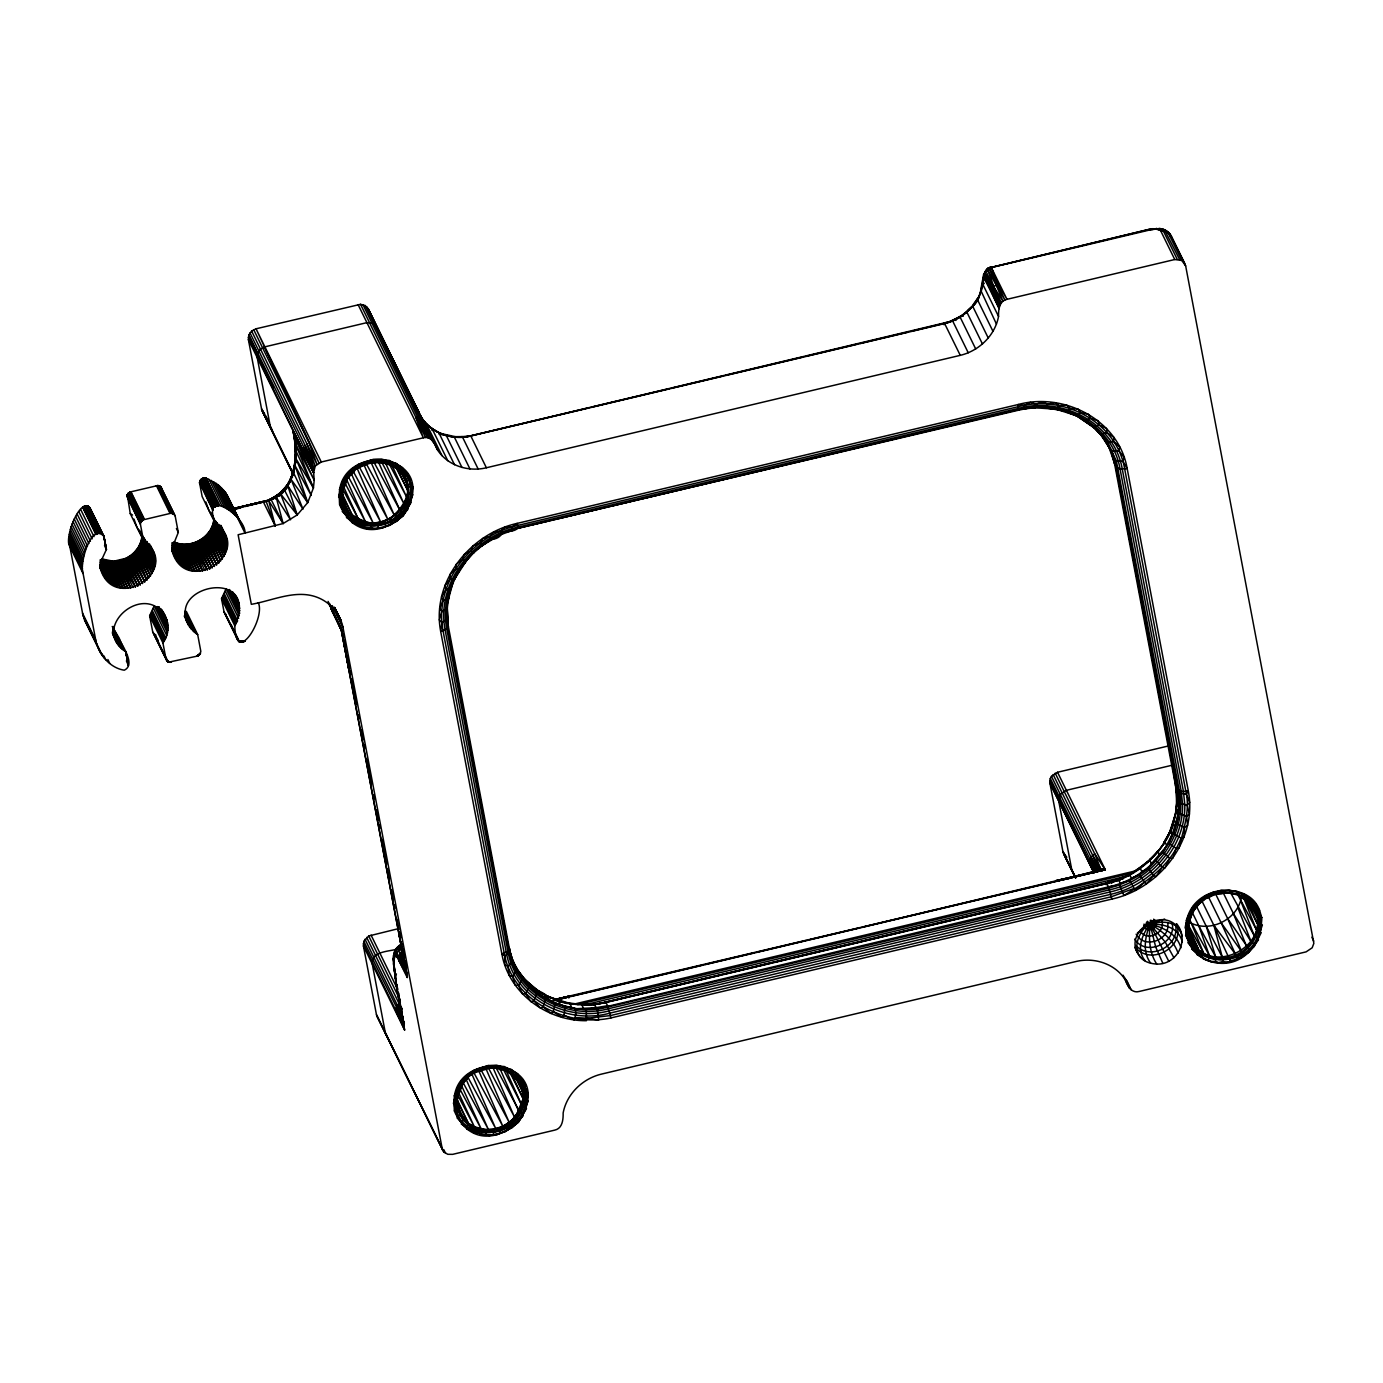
<?xml version="1.0" encoding="UTF-8"?>
<svg xmlns="http://www.w3.org/2000/svg" width="1383" height="1383" viewBox="0 0 1383 1383"><rect width="100%" height="100%" fill="white"/><g stroke="black" fill="none" stroke-linecap="round" stroke-linejoin="round"><path stroke-width="1.5" d="M1055.851 408.763C1085.586 414.001 1111.413 437.996 1116.894 467.99L1178.074 790.506C1181.739 808.606 1175.049 826.498 1168.981 843.302L1176.086 848.419L1179.111 847.969C1183.26 829.454 1190.435 810.801 1185.888 791.508L1124.69 468.993C1116.651 421.608 1062.991 394.345 1018.441 406.637L517.501 525.488C471.292 535.567 433.795 582.744 443.027 630.717L504.207 953.233C512.384 1000.704 566.65 1027.725 610.958 1017.923L1111.897 899.071C1159.317 888.733 1197.799 840.328 1188.343 791.059L1127.162 468.543C1118.882 419.896 1063.821 391.942 1018.078 404.545L517.138 523.396C469.701 533.752 431.219 582.139 440.676 631.409L501.873 953.924C508.737 993.288 547.322 1021.155 586.392 1020.689L586.323 1009.452C550.953 1008.777 515.807 985.975 509.514 949.136L448.196 625.6L447.158 608.814L449.631 591.647L447.435 602.988L453.503 580.601L450.288 589.815M294.735 438.134L296.152 460.902L294.735 438.134L296.705 448.732M295.495 463.391L295.513 442.595L295.201 465.933L291.104 479.434L284.466 490.049L276.168 497.275L268.717 500.732L233.053 508.806L266.936 500.56L277.43 496.151M442.474 1150.103L343.019 627.623C340.564 614.968 331.782 604.112 320.199 598.597C297.846 587.948 273.609 600.533 251.326 604.319L238.118 534.754L283.152 523.535L297.224 514.943L287.75 485.64C297.259 469.338 297.985 448.939 293.127 430.908L248.387 339.596L248.819 334.997L251.62 331.038L256.045 328.791L360.531 304.312L365.112 305.539L368.258 308.824L437.287 449.596C447.47 465.639 468.336 472.208 486.384 467.765L960.269 355.345C978.974 350.884 994.982 335.585 998.543 316.43C998.37 309.982 999.183 300.906 1006.997 299.316L1174.755 259.52L1181.791 260.471L1185.663 265.916L1313.85 943.362L1312.173 947.787L1306.105 951.867L1139.125 991.49C1131.519 993.616 1127.249 985.56 1125.174 979.683C1114.992 963.623 1094.126 957.071 1076.078 961.496L601.415 1074.124C582.71 1078.567 566.702 1093.884 563.14 1113.021C563.296 1119.487 562.483 1128.545 554.687 1130.136L452.639 1154.356L447.781 1154.304L443.787 1151.953L376.47 1014.742L363.418 945.937L363.85 941.339L368.725 935.997L398.148 928.719M341.947 494.941L353.201 516.948L370.955 523.414L384.059 521.564L395.745 515.046L406.567 498.952C418.842 447.556 332.006 452.915 343.33 501.804C358.474 549.051 430.839 509.48 401.139 470.618M998.543 316.43L982.967 284.656L983.641 274.439L987.842 268.216L1149.515 229.301L1159.87 228.541L1164.365 229.751L1159.87 228.541L1149.913 229.941L991.438 267.541L987.306 269.374L983.641 274.439C984.903 297.587 966.821 318.539 944.71 323.57L470.825 436.008C450.218 441.384 425.912 431.15 417.96 410.958L368.258 308.824M295.513 442.595L295.858 456.995L294.372 469.027L295.997 450.426L293.127 430.908L296.602 449.89L293.127 430.908M295.011 464.584L289.773 482.339L278.726 494.405L266.763 501.113L280.611 493.973L297.224 514.943L307.718 502.599L313.422 487.922L314.218 480.264L313.63 472.675L294.009 434.089L296.1 449.613L294.164 468.578M89.204 628.677L82.98 615.4L69.841 546.475C62.996 538.022 83.879 487.888 91.364 513.024M113.475 626.499C112.403 633.829 139.562 662.889 124.28 670.202C109.879 668.024 98.418 654.176 95.755 640.208L83.101 573.547C79.09 564.938 90.638 522.117 103.915 536.345L89.238 506.921M495.961 536.397L512.263 530.484L511.745 527.044L517.138 523.396C521.512 534.599 502.427 528.946 497.794 535.394M248.283 337.296L313.63 472.675L293.334 431.513C298.901 451.342 296.584 473.263 284.466 490.049L268.717 500.732L232.707 509.03L263.202 501.58L275.286 526.059L268.717 500.732L283.152 523.535L276.168 497.275C295.634 482.183 299.541 454.972 293.576 432.36L313.63 472.675L315.255 466.019L321.288 462.008L423.336 437.789C430.943 435.662 435.213 443.701 437.287 449.596M992.994 331.367L977.435 299.61L981.1 291.052L996.452 324.089M504.052 1069.958C516.343 1074.021 523.673 1086.485 523.016 1099.087L528.15 1101.058L522.895 1113.834L523.189 1115.822L512.246 1127.698L497.361 1134.544C479.538 1136.619 461.109 1128.459 454.385 1110.929C448.974 1041.676 561.481 1058.565 518.348 1122.27C459.312 1172.888 420 1068.731 496.497 1065.152L511.52 1069.491L522.739 1079.553L522.117 1080.849C515.098 1083.459 511.001 1069.111 504.467 1069.975C526.906 1076.994 529.741 1109.08 511.433 1122.305C495.028 1137.362 463.426 1131.882 457.894 1108.768C455.733 1098.638 458.689 1087.764 465.449 1079.933C467.748 1078.723 466.797 1079.017 465.293 1077.962L460.798 1081.541L460.643 1083.632L456.701 1088.404L457.237 1089.96L454.194 1095.82L455.197 1096.736C461.939 1095.457 459.208 1083.459 465.449 1079.933M401.191 470.652L406.585 482.892L407.743 492.746L412.877 494.716L407.657 507.405L407.95 509.376L397.077 521.184L382.278 527.978C364.576 530.035 346.286 521.944 339.596 504.518C334.219 435.714 446 452.483 403.144 515.79C344.488 566.096 305.418 462.596 381.431 459.018L396.368 463.357L407.501 473.349L406.896 474.628L403.387 475.147L394.604 466.572L387.845 463.219L373.082 461.836L365.648 463.599M457.842 1095.785C454.938 1108.319 462.527 1120.818 473.435 1126.817L472.364 1130.896L473.712 1132.867L479.002 1133.317L481.267 1135.063L486.142 1134.388L489.271 1135.616L505.141 1131.864L518.348 1122.27L526.491 1108.63L521.823 1105.328L505.884 1069.923M175.866 558.663L172.114 550.918C185.028 598.165 255.872 552.197 215.402 523.604L202.143 496.532L199.601 482.909L200.656 479.763L206.032 478.069L218.186 484.811L225.464 492.417L231.047 503.447M215.402 523.604C200.742 486.28 245.69 515.427 245.033 533.129L236.977 516.689M465.293 1077.962L466.296 1075.559L470.998 1073.225L472.951 1070.736L488.406 1065.394L504.328 1066.535L517.761 1073.917L517.795 1075.594L526.214 1086.174L521.374 1086.865C530.623 1113.73 498.122 1139.627 473.435 1126.817C464.031 1122.253 457.6 1112.52 457.324 1102.061C456.632 1103.375 454.782 1103.841 453.417 1103.444L455.197 1096.736M518.297 971.022C536.898 998.958 573.997 1010.472 605.961 1002.468L1106.901 883.616C1150.016 874.333 1184.54 829.852 1175.567 785.388L1172.853 767.323M447.279 606.791L448.334 626.603L445.084 629.818L440.676 631.409L441.92 622.575L439.345 619.999L441.747 611.528L439.621 608.399L443.096 600.464L441.505 596.816L445.914 589.538L444.946 585.458L450.184 578.924L449.924 574.498L455.802 568.828L456.321 564.143L462.717 559.372L464.031 554.566L470.773 550.762L472.934 545.922L479.866 543.087L482.874 538.367L489.824 536.518L493.679 532.023L500.508 531.141L505.158 526.992L511.745 527.044M512.937 961.271L507.907 966.337L504.795 964.971L504.76 955.912L501.873 953.924L507.907 951.314L509.376 948.116C517.156 991.784 566.477 1018.355 608.071 1006.945L1109.01 888.093C1128.459 882.734 1148.824 872.708 1159.576 854.988L1157.986 851.738L1164.935 841.936C1174.115 825.029 1179.63 805.667 1175.706 786.408L1114.387 462.873L1107.576 443.407M1175.706 786.408C1190.486 831.615 1152.264 877.704 1108.492 886.866L597.231 1008.847L593.929 1004.507L571.767 1004.093M406.567 498.952L411.235 502.236L403.144 515.79L390.006 525.315L374.257 529.049L371.145 527.822L370.955 523.414M486.142 1134.388L485.952 1129.98L474.317 1126.678L468.301 1123.169L456.701 1100.522M862.681 927.077L1094.281 871.636L1089.856 859.154L1050.319 778.473L1051.46 776.347L1057.546 772.267L1170.26 745.523M610.958 1017.923L607.552 1005.718L595.52 1007.74L575.535 1008.726L555.015 1003.401L549.293 999.788C546.285 991.11 533.665 991.542 528.98 983.572C520.561 974.946 513.283 964.815 509.532 953.267M525.384 526.387L517 528.375L1018.597 410.181L1018.078 404.545L1024.267 405.444L1030.318 402.401L1036.005 404.095L1042.644 401.779L1047.726 404.164L1054.814 402.66L1059.222 405.634L1066.639 405.063L1070.304 408.521L1077.927 408.919L1080.797 412.739L1088.456 414.174L1090.547 418.219L1098.05 420.726L1099.347 424.909L1106.573 428.488L1107.091 432.672L1113.851 437.305L1113.643 441.367L1119.781 447.02L1118.899 450.875L1124.241 457.496L1122.754 461.04L1127.162 468.543L1120.074 469.044L1116.116 467.126C1114.387 455.491 1108.475 444.686 1102.337 434.815L1108.596 446.121L1102.476 436.769L1094.921 428.419L1076.199 415.47L1093.383 427.105L1100.557 434.297L1111.5 451.204L1116.116 467.126L1177.296 789.658L1179.353 803.16L1176.864 823.663L1184.574 827.259L1187.53 825.651L1186.666 816.229L1189.415 814.068L1187.254 805.148L1189.674 802.468L1186.337 794.205L1188.343 791.059L1181.272 791.56L1177.296 789.658M1184.574 827.259L1184.073 837.009L1181.03 838.046L1174.876 834.796L1173.579 833.672L1175.861 823.594L1174.271 820.344M418.271 411.287L368.984 310.985L418.288 411.028C423.82 426.154 439.016 435.04 454.385 437.166L462.596 437.27L478.155 469.027M162.71 493.022L161.292 487.421L157.558 485.589L130.555 491.899L127.357 494.872L130.244 513.577L143.521 540.667C183.974 569.277 113.147 615.21 100.198 567.981L103.984 575.708L101.27 570.142M143.521 540.667L140.34 523.863L141.827 520.164L172.408 512.903L175.105 515.617L178.303 532.403L173.307 544.902L174.846 556.485L172.235 550.572M294.977 464.29L295.997 450.426L294.026 434.452M545.611 998.889L543.121 1006.893L540.58 1008.293L533.838 1000.791L530.968 1001.741L525.54 993.564L522.463 993.979L518.383 985.318L515.168 985.163L512.471 976.191L509.255 975.447L507.907 966.337M186.325 611.372L197.683 634.59L200.829 651.376L199.826 654.332L196.939 656.182L168.761 662.129L166.064 659.414L162.9 642.836C169.573 634.227 169.487 621.849 163.505 612.876L165.32 616.593C144.575 580.653 89.169 628.141 125.784 651.652L128.325 664.998M258.241 602.66C265.899 617.561 235.732 667.436 234.799 625.79C262.891 561.429 148.5 588.501 197.683 634.59M369.572 461.075C368.241 466.59 356.123 465.794 352.665 471.568C345.024 474.991 347.582 488.476 340.391 490.412L339.405 489.496L342.431 483.687L341.878 482.131L351.42 469.373L356.105 467.056L358.024 464.567L373.393 459.277L389.211 460.401L402.557 467.731L402.591 469.407L410.958 479.918L406.135 480.593M1189.864 919.712L1203.487 952.801L1202.207 956.777L1203.227 958.765C1260.553 985.578 1290.944 886.399 1221.051 890.41C1166.56 898.898 1178.714 975.672 1234.362 960.649L1248.572 952.524L1258.478 939.921L1257.977 938.123L1262.368 924.968L1257.182 923.395L1244.769 899.106M394.069 969.829L394.276 971.073L393.861 961.531L395.158 978.144C394.708 967.374 388.416 949.551 402.004 944.312L399.238 945.54L394.968 950.864L393.36 958.851L396.42 986.235L404.631 1030.041L363.418 945.937M402.004 944.312L394.674 951.193L393.775 965.196L393.515 963.657M1237.871 894.922L1256.386 929.687L1261.244 932.574L1254.191 946.663L1241.865 957.261L1226.41 962.533L1222.866 961.652L1218.337 962.845L1215.571 961.358L1210.488 961.565L1196.848 954.529L1196.623 952.68L1187.859 942.653C1193.788 941.374 1190.123 923.135 1186.251 928.321L1185.075 927.976C1187.79 911.898 1198.802 899.348 1213.081 892.294L1229.124 890.099L1244.233 894.179L1255.799 903.86L1255.297 905.243C1252.116 908.406 1238.978 896.461 1245.184 896.046L1250.595 898.397L1250.768 900.126L1259.585 910.291L1254.882 911.241L1248.987 900.177M199.653 483.41L199.826 481.215L212.999 508.581M342.794 489.841L344.419 483.929C329.967 518.124 381.846 539.266 401.018 511.019C410.768 499.661 411.183 481.111 400.05 470.514C398.477 463.443 380.584 466.054 384.059 460.418M1202.207 956.777L1191.662 949.084L1192.094 947.58L1185.646 935.513L1187.133 921.406L1186.216 920.369L1193.27 906.28L1205.596 895.683L1221.051 890.41L1236.972 891.378L1245.184 896.046M986.044 269.858L984.627 272.814L1000.186 304.588L987.376 268.527L989.779 269.166L985.733 270.809L1001.396 302.773M285.901 489.461L278.726 495.512L285.313 488.285M1260.259 931.416L1261.815 917.43L1255.297 905.243M295.858 456.995C295.426 470.687 289.583 483.687 280.611 493.973L290.534 519.783L276.168 497.275L270.895 499.609L277.499 496.376M199.619 483.168L199.826 481.215L212.844 509.722M295.91 456.839L292.401 475.112L287.75 485.64L302.998 509.169L291.104 479.434L307.718 502.599L295.201 465.933L311.227 495.442L296.083 458.897L313.422 487.922L295.824 444.669L314.218 480.264L294.752 437.581L313.63 472.675L293.161 430.926M290.084 480.558C296.826 465.483 297.397 448.265 293.576 432.36M985.145 274.111L983.641 274.439L999.2 308.651L983.641 276.894L983.97 274.318L990.003 267.092L991.023 266.902L989.329 268.302L1006.997 299.316L991.023 266.902C977.297 274.595 985.612 295.806 972.716 306.317L966.907 312.23L952.68 320.994L944.036 322.913L943.984 324.746M1149.826 859.552L1158.401 851.254L1149.826 859.552L1151.296 863.874L1148.236 868.334L1141.857 871.636L1139.385 874.955L1131.415 878.153L1129.79 880.504L1120.23 883.253L1119.608 884.913L1123.86 895.475C1147.268 881.49 1171.176 864.807 1181.03 838.046M366.651 937.397L399.065 1003.557L397.405 1005.389L404.303 1022.884L404.147 1027.621L363.314 943.638M470.773 550.762L473.85 552.716L474.196 551.385M543.121 1006.893L551.108 1013.549L553.269 1011.768L562.38 1017.404L564.074 1015.312L574.204 1019.807L575.691 1015.018L575.535 1008.726M1176.587 792.943L1177.106 791.94L1175.999 812.668L1169.361 832.86L1163.708 842.8L1170.398 831.39L1175.498 813.446L1176.743 803.177L1175.567 785.388M1036.005 404.095L1035.072 407.795L1017.94 409.524L1036.005 407.293M328.082 601.38L341.774 630.734L347.634 660.002M528.98 983.572L537.002 993.236L533.838 1000.791M1150.397 920.196C1148.841 934.96 1148.236 951.106 1156.724 964.072C1177.192 965.023 1190.037 939.576 1176.605 923.775M1187.133 921.406C1191.126 922.202 1190.089 916.48 1191.852 914.457C1188.429 922.409 1187.599 931.554 1191.04 939.662C1198.127 956.5 1219.892 962.361 1235.814 954.979C1252.099 948.219 1262.731 928.339 1255.522 911.483C1257.078 902.408 1232.945 896.426 1238.788 893.107M1215.571 961.358L1215.674 956.967L1206.287 926.333L1196.935 907.248M1224.525 891.171C1223.678 896.443 1213.911 892.294 1210.713 896.132C1200.185 900.782 1191.662 909.876 1188.965 921.216C1182.621 944.347 1207.653 964.936 1229.591 958.212C1251.961 953.924 1267.468 925.59 1253.275 905.969C1246.671 896.875 1235.347 892.173 1224.249 892.675C1217.04 891.24 1208.949 899.313 1203.59 898.172M1188.533 933.404C1204.109 983.624 1281.574 944.399 1250.284 901.958M353.201 516.948L352.077 522.636L366.305 528.496L371.145 527.822M457.462 1100.177L468.301 1123.169L466.469 1127.231L466.953 1129.15L472.364 1130.896M376.833 460.055L376.349 461.905L369.659 462.838M491.881 1066.172C486.384 1071.514 472.26 1070.044 466.901 1078.878M295.979 449.907L296.014 457.946M456.96 1105.052L463.633 1119.141L461.317 1124.085L466.469 1127.231M343.053 489.461L342.673 498.053L344.402 504.83L342.535 500.957L348.793 512.644L346.476 517.605L351.593 520.717M1106.193 884.792L1106.227 882.959L1129.825 874.903L1149.256 860.71M410.388 500.853L412.791 487.162L406.896 474.628M525.644 1107.247L528.047 1093.452L522.117 1080.849M482.373 545.542L494.077 537.105L482.373 545.542L479.866 543.087M395.348 953.406L407.224 977.504L406.637 972.664L395.348 953.406L393.619 955.48L393.982 957.572L395.745 950.934L405.962 968.567M1188.948 927.665L1198.421 949.066L1196.623 952.68M440.676 434.418L447.781 435.559L446.415 435.714C435.265 432.101 425.428 425.1 419.637 414.762L422.334 420.328L427.33 425.584L439.863 433.294L455.197 436.648L454.056 437.322L470.047 435.973L944.312 322.93L960.269 355.345M568.845 998.025L568.897 996.192L1105.294 869.734L1057.546 772.267M990.66 267.524L1149.238 229.301L1157.467 228.869M1070.39 878.188L1055.817 881.265L1105.294 869.734L1094.731 853.812L1055.194 773.132M1217.299 893.988L1217.213 892.208M1188.619 921.7C1209.001 934.407 1239.41 919.211 1241.606 895.285M199.584 482.65L199.826 481.215L199.601 482.909L212.913 510.483M294.562 469.286L295.322 465.207M521.426 975.24L529.309 986.528L525.54 993.564M396.506 948.98L398.373 946.715L402.159 952.023L399.359 955.981L406.637 972.664L398.823 932.937L406.74 975.084L398.944 960.597L398.494 957.624L397.198 957.537L397.215 952.317L401.952 946.733L399.238 945.54M514.614 1074.85L520.164 1084.428L517.294 1078.654C523.362 1088.421 525.263 1101.006 519.334 1111.31L522.895 1113.834M1156.724 964.072C1126.782 962.291 1134.458 929.912 1154.77 920.127C1161.564 928.166 1143.758 934.752 1144.035 924.069M554.497 1000.41L1105.294 869.734L1096.719 868.714L1094.039 871.739L1049.801 780.773L1050.319 778.473M398.494 957.624L401.796 951.297M398.944 960.597L399.359 955.981M364.057 526.767L364.524 522.446L348.793 512.644M396.437 973.926L395.019 977.193L404.631 1030.041L395.728 1009.815L397.405 1005.389L401.658 1012.149M479.002 1133.317L479.469 1129.012L473.435 1126.817M1055.817 881.265L1102.026 869.371L1098.448 868.403L1090.98 857.028L1095.371 869.388L1094.42 872.103L1099.364 869.319L1105.294 869.734L1055.92 880.643L1105.294 869.734L1100.522 868.472L1094.731 853.812L1090.98 857.028L1089.32 861.453L1094.022 872.5L1049.904 783.072L1049.801 780.773L1094.022 872.5M564.074 1015.312L565.042 1006.703M141.291 540.234L142 536.466L155.259 563.538L141.827 537.71L154.861 566.045L141.585 538.972L154.17 568.569L140.461 542.741L141.291 540.234L154.17 568.569L140.91 541.479M189.229 543.882L202.506 570.954L190.456 543.675L207.294 569.831L192.842 543.121L202.506 570.954L187.984 544.055L199.982 571.231L186.722 544.159L197.389 571.283L184.129 544.211L194.761 571.093L181.501 544.02L192.151 570.643L178.874 543.571L189.557 569.934L175.036 542.395L187.051 568.949L173.791 541.877C190.232 549.604 212.083 537.607 213.898 519.42L227.158 546.492L216.664 522.878M291.934 475.579L289.531 480.973M294.199 468.664L295.893 457.704L295.461 442.888M523.016 978.49L518.383 985.318M1189.086 933.369L1194.29 944.416L1192.094 947.58M340.391 490.412L338.628 497.085C347.617 492.901 342.016 513.456 352.63 516.015L342.656 494.595M479.469 1129.012L492.607 1129.669L505.348 1125.364L515.652 1116.79L523.016 1099.087M407.743 492.746L403.992 503.827L407.657 507.405M171.423 662.232L167.17 661.195L168.761 662.129L167.343 661.351L153.911 634.123L155.484 635.056L152.804 632.342L149.641 615.763L154.187 605.823L167.464 632.895M226.259 614.709L224.132 612.306L221.522 598.701L226.086 588.76L239.345 615.833M980.633 291.692L984.005 276.531L983.486 277.447M1047.726 404.164L1045.496 407.864L1065.411 411.114L1077.08 415.885L1094.472 427.312L1107.887 442.75L1116.409 461.196L1179.422 791.162C1188.083 836.145 1152.921 880.383 1109.598 889.822L608.658 1008.674C566.874 1020.205 516.568 994.654 509.013 950.225L447.401 626.585M457.6 1096.166L462.804 1083.874L460.643 1083.632M293.905 470.946L290.568 480.489M293.766 469.892C291.554 482.753 280.905 493.973 271.224 499.799L283.152 523.535M1152.367 229.509L1152.938 228.627M1208.604 959.698L1209.312 955.463L1198.767 925.728L1192.232 912.365M1106.728 441.592L1107.143 440.261M599.634 1003.574L1118.64 880.003L1140.266 868.386L1141.528 866.467L1132.158 872.759M1018.597 410.181L1024.06 409.057L1024.267 405.444M396.42 986.235L396.783 984.195L397.734 989.519M462.596 437.27L470.825 436.008L486.384 467.765M984.627 272.814L1002.986 301.235L989.329 268.302L985.82 270.999L983.883 274.819L992.303 288.926L999.442 306.577L991.559 291.191L993.616 286.886L997.592 283.964L991.438 267.541L987.376 268.527M460.28 1113.972L457.064 1117.931L461.559 1122.46M345.456 507.526L342.241 511.468L346.718 515.963M1176.086 848.419L1172.715 858.324L1169.793 858.221L1163.155 852.377L1171.989 834.64L1173.579 833.672M1094.143 872.794L1096.719 868.714L1051.46 776.347M553.269 1011.768L555.015 1003.401M394.968 950.864L395.676 948.928L398.287 950.069L405.789 964.643M343.468 486.401L358.681 519.818L357.454 524.364M294.164 471.326L290.378 480.126M1116.116 467.126L1111.413 449.492M1231.821 891.465L1230.472 893.297L1237.232 894.818M499.142 1066.535C495.235 1069.872 504.83 1071.721 506.074 1068.298M1173.735 824.182L1170.346 832.618L1168.929 833.43M139.96 543.986L140.461 542.741L153.219 571.058L139.372 545.213L139.96 543.986L153.219 571.058M1151.434 920.352C1145.988 933.732 1141.165 950.415 1150.725 963.242M343.33 501.804L339.596 504.518M458.136 1108.198L454.385 1110.929M290.309 479.97L293.732 470.566L291.848 475.925L292.487 477.273M1092.656 855.213L1098.448 868.403L1094.454 872.12L1095.82 869.976L1100.522 868.472L1092.656 855.213L1053.12 774.515M509.376 948.116L509.549 952.731L504.76 955.912M1059.222 405.634L1056.163 409.247L1077.08 415.885L1080.797 412.739M1189.466 933.11L1185.646 935.513M393.706 956.552L394.691 954.426L394.795 957.849M1114.871 461.784L1114.525 463.875L1111.586 453.071L1113.177 456.321M398.01 995.172L398.563 992.804M1091.394 872.811L1094.731 871.065L1089.32 861.453L1094.402 871.739M295.046 464.014L296.014 449.786M1169.793 858.221L1164.987 867.902L1162.308 867.262L1156.205 860.779M441.747 611.528L447.158 608.814L447.297 619.048L441.92 622.575M454.419 578.855L458.966 570.073L471.655 554.41M912.486 331.004L947.856 322.464L960.148 317.174L974.324 304.364L978.801 297.777L977.453 298.434M462.06 437.253L470.825 436.008M472.156 1074.522L470.998 1073.225M138.732 546.423L139.372 545.213L151.992 573.496L138.023 547.599L138.732 546.423L151.992 573.496M347.807 477.342L344.661 483.67L342.431 483.687M983.503 275.926L985.647 272.036M465.915 560.253C451.93 579.546 443.009 603.731 447.833 627.692M450.184 578.924L454.54 579.131L466.59 560.443L459.813 569.658L455.802 568.828M1165.869 840.639L1169.448 834.226M1176.743 803.177L1177.261 802.296M588.432 1004.871L605.961 1002.468L607.552 1005.718M448.403 598.545L443.096 600.464M1070.304 408.521L1067.244 411.944L1065.411 411.114M137.245 548.757L138.023 547.599L150.505 575.829L136.416 549.881L137.245 548.757L150.505 575.829M1162.308 867.262L1156.084 876.545L1153.716 875.422L1148.236 868.334M977.85 297.933L973.2 304.692L977.435 299.61M390.94 462.164C384.993 465.967 404.666 469.114 404.009 476.409L403.387 475.147M287.647 485.416L289.773 482.339M289.514 481.803L286.454 486.159L287.215 488.026M451.014 588.415L445.914 589.538M127.547 494.44L128.55 493.091L141.827 520.164L140.807 521.512L127.547 494.44L128.377 493.264L141.654 520.336L128.221 493.437M128.55 493.091L127.443 494.647L140.617 521.944L144.23 518.85L130.953 491.778L127.443 494.647L128.93 492.763L142.19 519.835L140.703 521.719L144.23 518.85L140.547 522.152L127.288 495.079L130.953 491.778L127.357 494.872M140.703 521.719L142.985 519.317L129.708 492.244L127.443 494.647L130.123 492.054L143.4 519.126L140.703 521.719L142.57 519.559L129.31 492.486L127.443 494.647L130.555 491.899L143.815 518.971L140.703 521.719L141.827 520.164M1151.296 863.874L1168.981 843.302M1161.685 846.759L1163.881 843.751M454.54 579.131L460.193 569.208M128.377 493.264L140.928 521.305M968.204 310.051L974.324 304.364M1152.385 920.732C1143.81 931.727 1134.579 948.133 1145.28 960.978M396.748 954.737L394.691 955.999L394.293 953.648M278.726 495.512L285.347 488.476M1199.493 903.652L1194.964 908.942L1193.028 908.424M345.819 477.394L347.963 477.636M350.435 471.759L352.164 472.537L347.79 477.861M485.952 1129.98L499.159 1128.113L510.915 1121.544L518.729 1111.206L499.712 1068.074M364.524 522.446L377.559 523.102L390.213 518.832L404.095 504.881M462.614 1084.099L467.022 1078.74M1194.964 908.942L1191.627 914.733L1189.415 914.682M1157.606 851.185L1149.705 860.624L1141.407 866.657L1150.051 859.275M1153.716 875.422L1146.144 884.1L1139.385 874.955M134.583 551.99L136.416 549.881L148.776 578.025L135.517 550.953L146.857 580.065L132.561 553.926L134.583 551.99L146.857 580.065L133.581 552.993M474.058 552.457L466.296 560.806L462.717 559.372M283.014 490.429L274.906 496.998L275.407 499.038M1137.396 932.937L1149.947 923.827L1164.624 919.055M279.107 496.359L283.273 492.296M285.33 488.164L278.553 494.889M512.384 1071.358L509.774 1072.741M397.215 465.189L394.38 466.296M1154.788 229.336L1156.551 228.368M1090.547 418.219L1085.206 420.916M1144.156 882.561L1135.339 890.445L1129.79 880.504M198.184 655.715L199.152 655.041L196.939 656.182L200.535 653.087M473.85 552.716L482.494 545.351L505.262 531.988M352.043 472.692C352.509 467.644 364.559 467.921 362.571 463.443M131.489 554.808L132.561 553.926L144.748 581.88L130.382 555.638L131.489 554.808L144.748 581.88M478.916 547.495L475.769 550.088L482.494 545.351M577.835 1004.144C613.568 1005.458 567.479 1003.678 566.287 1003.401L557.47 1001.102M282.91 491.535L285.78 489.202M197.769 655.905L199.152 655.041L196.939 656.182L200.449 653.312M965.662 312.8L968.843 310.259M200.656 479.763L213.916 506.835L215.592 505.504L202.333 478.432M202.661 478.276L215.921 505.348L213.708 507.112L200.449 480.039M202.022 478.604L215.281 505.677L214.158 506.576L200.898 479.486M1095.422 870.892L1097.549 869.216L1096.719 868.714M512.471 976.191L517.173 970.417L510.725 955.688L508.27 946.681M199.515 654.695L196.939 656.182L200.345 653.519M1095.734 871.238L1102.026 869.371L1093.884 871.912L1099.692 868.887L1095.077 871.428L1105.294 869.734L1093.884 871.912M213.916 506.835L215.921 505.348M199.671 654.522L196.939 656.182L200.241 653.727M1159.576 854.988L1163.155 852.377M1099.347 424.909L1093.383 427.105M199.826 654.332L196.939 656.182L200.103 653.934M215.281 505.677L201.417 479.002M129.241 556.415L130.382 555.638L142.501 583.488L128.083 557.124L129.241 556.415L142.501 583.488M1250.768 900.126L1247.725 901.197L1245.703 897.377M196.939 656.182L199.982 654.142M271.224 499.799L275.182 497.137M517.795 1075.594L514.701 1076.596M402.591 469.407L399.497 470.41M555.707 1000.652L567.739 1002.761L548.774 996.901M963.277 316.223L962.482 315.324L947.856 322.464M197.354 656.061L199.152 655.041M357.021 468.163C405.755 437.408 433.709 515.513 378.043 525.056C358.214 528.928 337.573 510.569 342.241 490.152C340.564 480.143 356.555 472.986 356.105 467.056M478.051 1070.909C430.096 1093.383 472.122 1155.929 512.09 1123.186C528.323 1111.033 529.205 1083.235 510.897 1072.568C503.066 1067.883 493.558 1066.691 484.707 1068.661C482.684 1068.039 477.982 1073.675 477.515 1069.578M122.136 559.804L135.396 586.876L123.329 559.389L137.799 585.994L125.732 558.369L128.083 557.124L140.184 584.853L125.732 558.369L113.544 561.273L101.893 558.939L115.169 586.012L103.137 559.458L117.659 586.98L105.678 560.305L120.252 587.689L108.289 560.876L122.88 588.138L110.934 561.204L125.507 588.345L114.824 561.221L128.083 588.294L116.103 561.1L130.607 588.017L120.943 560.167L135.396 586.876L118.558 560.737L130.607 588.017L117.348 560.945M334.807 615.21L342.604 631.391L341.117 628.988L349.242 671.55L341.774 630.734L332.542 612.15L333.943 613.412M1107.091 432.672L1100.557 434.297M483.635 543.605L491.743 539.249M984.264 283.273L982.967 284.656M438.809 433.847L440.71 433.346M217.874 504.951L213.708 507.112L219.534 505.227L206.032 478.069M500.508 531.141C505.296 535.653 490.706 543 489.824 536.518M1132.521 873.071L1122.322 878.205L1106.123 883.581L911.207 929.825M944.71 323.57L947.839 321.876M545.697 996.624L547.72 996.175L557.453 1000.099M1133.818 888.543L1111.413 896.72L610.473 1015.571L587.032 1018.268L575.397 1017.508M515.358 529.067L512.263 530.484M1106.227 882.959L1111.638 881.524L1111.794 883.288M1113.643 441.367L1106.642 442.37M478.155 1071.168L484.309 1068.644L491.38 1068.022M377.836 329.033L373.963 323.605L366.927 322.637L264.879 346.839L260.453 349.104L257.67 353.045L257.238 357.644L270.428 427.191L272.434 431.064L265.605 416.006M1096.304 870.806L1101.836 869.527M431.98 430.39L434.21 430.044M219.292 505.141L213.708 507.112L216.249 505.227L202.99 478.155M1156.983 229.457L1158.833 229.855C1163.587 227.59 1168.739 231.618 1171.124 235.611L1184.92 263.773M509.169 530.778L515.046 528.98M1144.104 925.555C1156.966 921.164 1178.696 918.105 1181.981 936.377M1118.899 450.875L1111.5 451.204M1091.879 873.33L1092.847 873.071M560.478 998.993L568.793 996.815L554.669 999.978M553.062 1000.272L569.156 996.192L554.376 999.615M593.929 1004.507L605.961 1002.468M240.728 507.613L232.69 509.601L240.746 507.941M244.739 506.627L262.839 502.185M554.739 999.581L568.897 996.192M470.047 435.973L587.464 408.106M591.665 407.121L669.251 388.709M673.435 387.724L721.667 376.28M725.868 375.277L803.437 356.866M807.637 355.88L855.87 344.436M860.053 343.433L908.285 331.989M529.568 525.402L548.429 520.924M558.922 518.435L577.783 513.957M581.966 512.972L600.827 508.495M611.321 506.005L630.181 501.528M640.657 499.038L659.518 494.561M663.719 493.575L682.58 489.098M693.056 486.609L711.917 482.131M716.117 481.146L734.978 476.668M745.454 474.179L764.315 469.701M774.808 467.212L787.376 464.239M797.853 461.749L816.731 457.272M827.207 454.782L846.068 450.305M850.251 449.319L869.129 444.842M879.605 442.353L898.466 437.875M908.942 435.386L927.803 430.908M932.004 429.923L950.864 425.445M961.341 422.956L973.926 419.983M984.402 417.493L1009.555 411.529M396.575 949.239C388.554 951.608 371.076 951.279 372.269 963.986L385.321 1032.79L387.378 1036.801M1172.836 765.058L1066.379 790.315L1060.312 794.395L1058.738 801.12L1071.79 869.924L1073.848 873.935M554.134 1000.289L568.793 996.815M570.885 996.313L701.043 965.438M705.244 964.435L753.528 952.973M757.728 951.988L806.012 940.526M810.213 939.524L858.48 928.079M572.908 1004.386L1135.322 870.944M577.61 1004.611L1133.749 872.673M584.508 1004.853L1130.136 875.404M593.514 1004.974L1120.265 880.003M607.275 1001.932L720.474 975.084M724.657 974.081L772.872 962.654M777.056 961.652L907.006 930.828M262.943 501.58L232.811 508.685L263.202 501.58M554.548 999.632L569.156 996.192M1158.833 229.855L1164.659 230.114L1169.811 233.744L1185.663 265.916M233.053 508.806L266.936 500.56L266.193 501.545L275.286 526.059M1105.294 869.734L1094.42 871.809L1101.231 869.942M601.484 1003.194L605.184 1002.433M84.622 506.939L88.097 506.247L101.357 533.337M1101.438 869.821L1095.094 871.584L1101.646 869.682M586.323 1009.452L595.52 1007.74M1149.135 229.924L1153.336 229.146M1261.815 917.43L1256.68 917.154L1249.056 901.785M1106.901 883.616L1108.492 886.866L1119.608 884.913M84.761 506.818L88.097 506.247L82.703 507.475L95.963 534.547M1122.754 461.04L1115.078 460.625M241.887 642.231L239.224 641.626L245.24 640.692M242.232 642.196L239.224 641.626L245.05 640.882M590.299 1004.663L595.9 1004.006M1160.181 230.494L1167.995 232.327L1181.791 260.471M242.578 642.144L239.224 641.626L244.843 641.072M1040.206 407.259L1029.972 407.501L1024.06 409.057M1164.97 842.247L1157.986 851.738M1102.355 869.06L1094.454 872.12L1095.82 869.976L1089.856 859.154M286.851 485.71L287.75 485.64M242.907 642.058L239.224 641.626L244.601 641.245M243.235 641.954L239.224 641.626L244.359 641.401M1186.337 794.205L1178.506 793.012M1146.006 923.982C1159.836 923.446 1178.731 925.676 1182.24 942.134M412.791 487.162L407.605 486.557M528.047 1093.452L522.86 1092.847M1224.059 893.02L1230.784 893.297M1035.072 407.795L1056.837 409.247M376.349 461.905L382.987 462.233M462.406 436.596L454.644 436.665M243.529 641.85L239.224 641.626L244.099 641.556M160.376 486.47L174.154 513.992L169.729 512.799L172.183 512.834L158.924 485.761L156.469 485.727L169.729 512.799L174.293 514.148M239.224 641.626L243.823 641.712M173.981 513.836L169.729 512.799L172.408 512.903M1045.496 407.864L1053.95 408.296L1044.044 407.293M491.155 1068.039L498.07 1068.368M159.356 485.9L156.469 485.727L161.033 487.075L175.192 515.997M173.809 513.681L169.729 512.799L172.633 512.989L159.149 485.831L156.469 485.727L160.877 486.92M1175.861 823.594L1176.864 823.663M1187.254 805.148L1179.353 803.16M158.924 485.761L157.109 485.623L170.368 512.695L172.183 512.834L158.008 485.606L158.924 485.761L157.558 485.589L170.818 512.661L172.183 512.834M173.636 513.542L169.729 512.799L172.84 513.076M159.788 486.09L156.469 485.727L160.722 486.747M169.729 512.799L173.048 513.179L159.581 486.003L156.469 485.727L159.996 486.211L173.445 513.404L169.729 512.799L173.255 513.283M567.047 1002.761L578.405 1004.127M538.696 991.092L522.169 977.418L537.693 990.954L547.703 996.538M360.531 304.312L415.713 416.94C427.952 418.046 427.295 435.438 433.847 442.785M100.008 533.025L86.749 505.953L100.7 533.129M240.504 642.127L241.541 642.231M457.237 1089.96L459.692 1089.631L457.289 1099.347L459.813 1112.658L468.076 1123.48M587.032 1018.268L598.701 1020.066L597.231 1008.847M1186.666 816.229L1178.8 813.446L1176.466 809.02M529.43 984.696L530.519 984.886M427.33 425.584L428.436 425.774M86.749 505.953L101.045 533.216M240.158 642.04L241.195 642.231M519.334 1111.31L495.978 1067.624M418.288 411.028L418.859 414.52L418.288 411.028L419.205 413.655L418.582 411.996M1158.418 228.679L1163.414 231.082L1177.21 259.243M1146.23 922.997C1160.233 926.368 1176.726 932.332 1180.909 947.856M529.309 986.528L530.571 986.822M422.334 420.328L423.526 420.639M169.21 662.25L167.17 661.195L171.008 662.301M516.015 969.258L517.259 969.621L515.306 965.87L522.653 978.87M537.002 993.236L549.293 999.788M169.66 662.336L167.17 661.195L170.558 662.353M167.17 661.195L170.109 662.371M1066.449 411.909L1076.181 415.816M155.052 634.883L154.256 634.417L168.311 661.956M547.72 996.175L558.49 1000.894L560.08 1004.144M373.358 461.092L399.843 510.05L403.629 513.404M1257.977 938.123L1254.295 935.807L1230.317 892.191M1165.834 230.926L1168.358 232.154L1171.868 237.755M1166.941 232.638L1169.603 233.917L1170.312 236.044M167.706 661.627L168.536 662.059L167.516 661.489M153.911 634.123L155.933 635.177M1146.714 922.081C1159.594 929.376 1173.13 938.452 1178.074 953.198M154.083 634.278L155.484 635.056M537.693 990.954L546.821 996.106M505.659 1070.39L516.585 1078.671M130.244 513.577L132.526 515.046M1254.364 944.399L1251.01 941.529L1233.446 913.644L1223.16 892.64M987.306 269.374L1004.888 300.059L997.592 283.964M1197.816 902.84L1199.372 903.79L1204.489 899.296M1122.166 877.669L1122.754 879.294M1153.595 919.194L1154.77 920.127M1066.829 857.304L1062.957 851.876L1049.904 783.072L1093.175 871.428M1135.789 945.505C1150.31 960.943 1179.682 946.058 1175.619 925.21M1136.325 948.375C1152.333 965.783 1185.594 946.041 1176.328 923.758M1210.713 896.132L1210.142 894.576M518.85 1119.867L515.652 1116.79M248.387 339.596L261.594 409.143L264.758 414.122M1161.219 229.059L1162.411 230.2M1147.441 921.285L1165.264 942.082L1173.925 957.745M1249.592 949.983L1227.793 918.831L1215.64 894.023M1164.659 230.114L1179.613 259.572M398.46 518.59L395.745 515.046M513.646 1125.105L510.915 1121.544M329.949 604.388L341.273 629.922L329.206 604.215M420.691 418.375L421.625 419.602L419.637 414.762M518.469 971.229L523.327 977.695M1237.249 958.246L1235.417 954.132L1213.876 925.348L1201.706 900.54M1208.068 896.08L1221.172 922.807L1243.801 954.65M1180.131 931.001C1165.489 902.857 1118.951 933.335 1140.75 957.399M1139.869 930.482C1146.351 943.016 1167.615 932.211 1161.219 919.591M1136.152 934.165C1144.346 949.965 1171.124 939.697 1167.65 922.582M1134.63 939.109C1145.573 956.811 1176.38 943.707 1172.248 923.567M377.213 1016.903L443.787 1151.953M405.081 961.012L400.5 953.838L406.187 968.515M428.453 431.496L430.217 434.297M484.309 1068.644L484.569 1067.192M420.034 415.056L421.711 417.822M185.115 611.061L196.524 633.898L185.028 611.632M112.23 626.447L119.163 638.099L124.626 650.944L113.129 628.677M341.273 629.922L331.211 608.762L342.604 631.391M402.125 1008.76L399.065 1003.557L401.64 1009.313M358.076 304.588L423.336 437.789L415.713 416.94L427.693 437.719L362.934 304.64M392.374 522.791L390.213 518.832M507.509 1129.323L505.348 1125.364M983.641 276.894L991.559 291.191M293.231 431.098L313.561 470.393L304.001 447.625L248.819 334.997L273.229 388.191M517.259 969.621L511.278 957.399M1191.731 923.533L1209.312 955.463M418.115 417.268L429.715 438.411L365.112 305.539M215.748 521.961L227.158 546.492L213.725 520.665L226.743 548.982L213.483 521.91L226.069 551.506L212.36 525.678L225.118 553.995L211.271 528.15L223.89 556.433L210.631 529.361L222.404 558.784L208.297 532.818L220.675 560.979L207.415 533.907L218.739 563.002L204.442 536.863L216.647 564.834L202.281 538.575L214.4 566.425L199.982 540.061L212.066 567.791L197.631 541.323L209.697 568.932L195.228 542.326L207.294 569.831L194.035 542.758M1188.498 925.365L1203.487 952.801M365.44 462.199L394.362 515.306L370.177 460.349M359.338 467.005L387.81 519.334L363.954 464.792M1250.076 902.373L1254.882 911.241M1198.767 925.728L1215.674 956.967M352.993 470.911L380.584 521.875L357.212 468.509M473.349 1071.721L502.686 1125.987L478.172 1069.422M468.042 1077.478L495.65 1128.442L471.43 1073.087M233.917 594.448L239.017 603.904L234.47 594.5M463.201 1082.82L488.337 1129.392L465.743 1078.515M395.728 1009.815L404.026 1025.201L398.373 993.063L400.344 1003.003M162.036 611.511L167.118 620.95L161.673 609.678M348.101 476.253L373.047 522.826L350.608 471.949M481.146 1070.096L509.082 1122.149L486.055 1068.921M380.965 460.781L403.992 503.827L384.716 461.196M334.496 608.105L337.435 613.568L334.617 607.794M459.969 1089.216L481.111 1128.787L460.919 1084.186M488.372 1067.814L514.528 1117.136L492.538 1066.587M1188.412 930.119L1198.421 949.066M344.747 482.615L365.613 522.134L346.58 479.521M388.467 462.562L406.585 496.981L391.354 463.962M955.204 318.937L955.947 320.476M420.294 418.185L431.479 439.517L366.927 306.974M173.549 543.139L187.051 568.949M457.289 1094.247L474.317 1126.678L458.292 1092.034M101.65 560.201L115.169 586.012M363.85 941.339L404.303 1022.884M1206.287 926.333L1222.313 957.243L1222.866 961.652M341.947 487.525L358.681 519.818M395.642 466.953L407.466 489.876L396.472 466.572M265.709 415.955L267.611 419.637M502.997 1068.61L521.495 1104.619M171.993 545.818L182.47 566.269L172.27 542.62M146.546 542.257L155.415 561.1L142.103 535.238L155.259 563.538M100.095 562.881L110.588 583.315L100.371 559.683M284.466 490.049L297.224 514.943M1125.589 979.129L1130.983 989.761L1126.903 980.754M218.739 525.039L227.21 541.687L220.26 525.903L226.898 539.439M146.84 542.084L155.311 558.749L149.243 544.937L155 556.502M158.838 606.93L160.739 610.646L158.976 606.912M329.517 605.305L329.292 603.576L331.453 607.829M171.959 547.806L180.464 564.592L172.564 547.737M100.06 564.869L108.583 581.655L100.682 564.8M510.206 1073.035L522.688 1097.739L511.053 1072.603M232.517 591.717L234.401 595.451M1110.947 450.72L1100.868 433.519L1102.476 436.769M422.109 419.602L432.879 441.004L423.423 421.469M399.843 469.494L406.585 482.892L400.966 471.257M263.289 412.739L272.434 431.064L261.594 409.143L294.181 475.458M234.384 594.621L239.017 603.904L235.214 596.159M456.736 1105.052L463.391 1118.398M161.552 609.817L167.118 620.95L162.381 611.286M1194.29 944.416L1188.723 933.231L1191.264 939.022M514.649 1075.628L522.238 1090.893L515.773 1077.357M172.512 551.385L177.145 560.755L171.734 549.172M100.337 567.635L102.964 573.547L100.216 567.912M101.547 570.315L105.264 577.817L99.853 566.235M342.05 499.367L347.79 510.932L342.258 499.332M235.49 596.142L238.239 601.709L235.317 595.675M166.34 618.754L162.554 611.027M251.62 331.038L316.914 464.221L308.893 442.283L256.045 328.791L321.288 462.008M249.96 332.871L315.255 466.019L306.801 443.684M304.001 447.625L314.114 468.128L305.142 445.499M334.444 607.206L340.892 620.31L334.669 607.621M1160.959 231.359L1174.755 259.52M1311.862 937.225L1313.746 941.062M972.716 306.317L988.275 338.074M966.907 312.23L982.466 344.004M960.148 317.174L975.707 348.948M952.68 320.994L968.238 352.769M1176.95 797.628L1178.541 800.878M1170.398 831.39L1171.989 834.64M1164.935 841.936L1166.526 845.186M1140.266 868.386L1141.857 871.636M1129.825 874.903L1131.415 878.153M1168.739 961.22L1149.947 923.827L1155.687 946.957L1162.861 963.381M1118.64 880.003L1120.23 883.253M1134.786 947.338L1137.448 952.766M1072.119 870.875L1062.957 851.876L1075.749 877.79M1063.683 854.02L1075.334 877.807M1123.082 975.205L1129.583 988.275L1124.465 977.487M454.385 437.166L469.943 468.941M446.415 435.714L461.974 467.489M438.947 432.948L454.506 464.723M432.205 428.955L447.781 460.729M426.413 423.872L441.972 455.629M253.694 329.655L318.972 462.856L264.378 347.029M581.845 1004.905L583.436 1008.155M569.952 1003.695L571.542 1006.945M262.2 411.045L293.801 475.545L261.594 409.143L270.791 428.263M537.797 990.729L539.387 993.979M510.725 955.688L512.315 958.938L510.033 951.608M332.266 605.65L343.019 627.623L334.427 608.451M226.898 494.544L243.512 528.254M231.981 505.365L244.307 530.519M225.464 492.417L238.74 519.489M231.687 505.711L233.589 509.566M223.873 490.377L237.133 517.449M222.127 488.406L235.387 515.496M220.225 486.557L233.485 513.629M218.186 484.811L231.445 511.883M216.025 483.186L229.284 510.258M213.725 481.699L226.985 508.771M211.322 480.368L224.599 507.44M208.833 479.175L222.11 506.247M205.773 477.999L219.033 505.072L213.708 507.112L216.578 505.123L203.318 478.051M205.497 477.948L218.773 505.02L213.708 507.112L216.906 505.054L203.647 477.982M205.22 477.913L218.479 504.985L213.708 507.112L217.235 504.985L203.975 477.913M204.615 477.878L218.186 504.951L213.708 507.112L217.563 504.968L204.304 477.878M201.711 478.795L214.987 505.867M201.157 479.244L214.417 506.316M200.258 480.316L213.518 507.388M200.086 480.61L213.362 507.682M199.947 480.904L213.103 508.287M199.671 481.803L212.878 509.169M220.831 525.298L225.567 534.962M220.675 525.592L226.345 537.209M218.687 524.278L227.21 541.687L220.07 526.646M216.889 522.774L227.296 544.038L218.445 525.194M215.783 521.184L217.684 525.056M212.809 524.434L226.069 551.506L213.172 523.172M211.858 526.923L225.118 553.995M209.144 531.694L222.404 558.784L209.905 530.553M205.479 535.93L218.739 563.002L206.465 534.944M233.848 594.5L239.536 606.1M232.275 592.909L239.864 608.382M229.526 589.521L239.951 610.802M203.37 537.745L216.647 564.834M228.42 590.074L239.778 613.291M201.14 539.353L214.4 566.425M225.377 591.336L238.637 618.408M198.806 540.718L212.066 567.791M224.374 593.877L237.634 620.95M223.752 595.122L237.029 622.194M196.421 541.859L209.697 568.932M223.078 596.35L236.337 623.422M222.335 597.542L235.594 624.615M221.522 598.701L234.799 625.79M191.649 543.415L204.909 570.487M230.996 624.373L238.585 639.845M226.639 616.317L238.948 641.453M224.98 613.758L238.689 641.263M224.011 611.822L238.049 640.606M158.457 485.658L171.734 512.73M176.402 528.531L178.303 532.403M371.076 935.133L397.526 989.139M176.298 542.845L189.557 569.934L177.577 543.242M368.725 935.997L400.206 1000.255M172.374 542.585L184.682 567.721L173.445 543.191M172.062 544.988L182.47 566.269L172.028 543.709M364.991 939.213L403.058 1016.92M171.941 547.184L180.464 564.592M172.062 549.207L178.684 562.743L172.495 549.673M172.011 550.693L177.145 560.755L171.786 549.587M128.066 493.627L141.325 520.699M184.994 611.856L195.418 633.137M184.873 612.98L194.346 632.325M127.167 495.529L140.426 522.601M127.098 495.961L140.323 523.448M184.803 614.052L193.343 631.461M127.08 496.791L140.409 524.261M150.712 545.939L153.669 552.024M149.399 543.813L154.464 554.255M184.855 616.057L191.494 629.593M184.216 615.971L189.903 627.571M185.633 619.359L188.589 625.427M146.788 541.341L155.311 558.749L148.171 543.692M144.039 537.901L155.415 561.1M443.718 1149.55L445.603 1153.387M143.901 538.246L145.785 542.119M376.47 1014.742L441.73 1147.959M161.967 611.545L167.654 623.145M160.376 609.972L167.965 625.444M157.627 606.584L168.052 627.847M156.521 607.137L167.896 630.337M153.478 608.382L166.738 635.454M126.908 557.781L140.184 584.853M152.476 610.923L165.735 637.995M151.871 612.168L165.13 639.257M124.539 558.905L137.799 585.994M151.179 613.395L164.456 640.485M150.436 614.605L163.713 641.677M149.641 615.763L162.9 642.836M119.751 560.478L133.027 587.55M156.21 636.906L158.336 640.865M154.844 634.78L158.63 642.525M163.367 652.188L165.268 656.061M152.7 631.962L166.859 660.884M89.878 507.578L103.863 536.103L106.405 549.466L101.841 559.406L102.186 571.352L100.389 567.6M88.979 506.714L102.256 533.803M88.408 506.385L101.979 533.613M87.094 505.988L100.354 533.06M99.662 533.008L86.403 505.936L87.769 506.143L83.101 507.112L96.361 534.184M99.317 533.025L86.04 505.953L87.769 506.143L83.326 506.939L96.585 534.011M98.971 533.06L85.694 505.988L87.769 506.143L83.568 506.766L96.827 533.838M98.625 533.112L85.366 506.04L87.769 506.143L83.827 506.61L97.104 533.682M98.297 533.198L85.037 506.109L87.769 506.143L84.104 506.472L97.38 533.544M104.52 545.594L106.405 549.466L103.794 535.861M112.23 561.256L125.507 588.345L113.544 561.273M97.968 533.285L84.709 506.213L87.769 506.143L84.398 506.334L97.674 533.406M109.603 561.066L122.88 588.138M82.894 507.284L96.153 534.357M106.992 560.616L120.252 587.689M80.733 509.584L93.992 536.656M104.399 559.908L117.659 586.98M78.883 511.796L92.142 538.869M100.475 559.648L112.784 584.784L101.564 560.236M77.171 514.096L90.431 541.168M100.164 562.051L110.588 583.315L100.146 560.772M100.043 564.247L108.583 581.655M75.616 516.499L88.892 543.571M100.164 566.269L106.802 579.805L100.596 566.736M100.302 567.479L102.964 573.547M100.112 567.739L105.264 577.817L99.887 566.632M74.233 518.971L87.492 546.043M73.005 521.477L86.265 548.567M71.933 524.053L85.193 551.125M71.052 526.629L84.311 553.701M70.343 529.222L83.602 556.294M69.79 531.815L83.049 558.888M69.409 534.374L82.686 561.446M69.202 536.915L82.461 563.987M113.095 628.919L123.519 650.183M69.15 539.405L82.41 566.477M112.974 630.043L122.447 649.37M69.236 541.825L82.513 568.897M112.922 631.097L121.445 648.506M69.478 544.193L82.738 571.265M112.403 631.945L119.595 646.639M126.389 660.901L128.342 665.258L125.784 651.652L128.342 665.793M69.841 546.475L83.101 573.547M112.334 633.016L118.022 644.616M112.801 634.486L116.691 642.49M107.857 659.501L109.741 663.373M103.915 655.888L105.817 659.76M82.496 613.136L95.755 640.208M102.169 653.934L104.053 657.807M82.98 615.4L102.463 655.749M83.637 617.665L96.896 644.737M84.432 619.93L101.028 653.64M419.706 415.643L421.625 419.602M341.774 630.734L331.211 608.762M235.49 596.073L238.239 601.709M1062.957 851.876L1075.628 877.963M331.747 610.508L332.542 612.15M1250.059 902.114L1251.857 905.848M415.713 416.94L425.532 437.512M293.559 472.813L307.718 502.599M296.273 451.774L313.422 487.922M398.84 958.281L406.74 975.084L341.117 628.988L407.224 977.504M211.357 513.024L216.578 524.295L208.781 510.068L205.877 502.012M139.476 530.087L144.679 541.358L136.882 527.13L133.978 519.074M1221.172 922.807L1235.417 954.132M100.406 567.41L102.186 571.352M378.389 461.818L399.843 510.05M180.188 543.813L192.151 570.643M402.159 952.023L404.545 957.399M182.815 544.141L194.761 571.093M185.426 544.211L197.389 571.283M396.264 1007.515L404.026 1025.201L396.333 985.595M329.292 603.576L332.784 611.787M1247.241 900.039L1257.182 923.395M1227.793 918.831L1241.398 950.864M1108.492 886.866L1111.897 899.071M1243.421 897.308L1256.386 929.687M1233.446 913.644L1246.653 946.612M384.059 521.564L385.598 525.782M499.159 1128.113L500.698 1132.349M1240.672 900.644L1254.295 935.807M1237.802 907.473L1251.01 941.529M343.053 510.327L339.82 497.275M457.859 1116.773L454.609 1103.634M1258.616 911.155L1261.14 924.501M1188.792 941.667L1186.251 928.321M1112.001 451.463L1113.764 457.324M377.559 523.102L378.423 527.493M492.607 1129.669L493.472 1134.06M1222.313 957.243L1213.876 925.348L1230.178 960.615M293.352 431.634L294.043 434.348M409.904 480.644L411.685 494.042M525.16 1086.9L526.958 1100.384M348.481 664.186L349.311 668.369L347.116 656.061M401.139 1006.98L401.934 1010.956M103.604 535.377L106.405 549.466L103.708 535.619M400.517 937.933L399.324 931.848L400.43 937.968M402.522 948.064L404.51 958.194M405.305 962.24L406.118 966.302M1116.081 468.146L1118.104 478.76M1118.899 482.995L1120.921 493.61M1122.927 504.225L1124.949 514.822M1125.745 519.074L1127.767 529.672M1128.563 533.924L1130.585 544.539M1132.591 555.136L1134.596 565.751M1135.408 570.003L1137.414 580.601M1138.226 584.853L1140.232 595.451M1141.044 599.703L1144.26 616.68M1145.072 620.915L1145.867 625.168M1147.89 635.765L1149.895 646.38M1150.708 650.632L1152.713 661.23M1154.736 671.844L1155.531 676.097M1157.554 686.694L1162.377 712.159M1163.189 716.411L1166.405 733.388M1167.217 737.623L1169.223 748.238M1170.035 752.473L1170.831 756.726M349.743 670.461L350.539 674.679M351.334 678.897L356.14 704.189M358.145 714.734L358.94 718.935M360.928 729.481L362.934 740.026M363.729 744.244L364.542 748.462M366.53 758.99L371.336 784.282M373.341 794.827L374.136 799.046M376.124 809.591L378.129 820.119M378.925 824.337L379.737 828.555M381.725 839.101L386.531 864.392M387.326 868.61L389.332 879.139M391.337 889.684L393.325 900.229M394.12 904.447L394.933 908.666M396.921 919.194L398.926 929.739M293.991 434.383L296.74 448.974M294.32 435.904L296.705 448.593M397.855 994.135L404.147 1027.621M125.784 651.652L128.36 665.517M342.984 633.449L343.727 637.563M344.488 641.677L345.231 645.792M401.156 942.048L406.637 972.664M393.36 958.851L393.688 960.666L393.619 955.48M396.229 980.72L394.432 967.91M447.297 619.048L448.334 626.603M1094.195 871.031L1094.212 872.483M1182.586 804.578C1183.191 846.223 1149.947 882.942 1110.221 891.931L609.281 1010.783C566.771 1022.521 515.6 996.521 507.907 951.314L446.726 628.798C437.927 583.021 473.695 538.022 517.761 528.41L1018.718 409.558C1061.21 397.837 1112.399 423.838 1120.074 469.044L1181.272 791.56L1182.586 804.578M1184.816 804.992C1185.438 847.554 1151.451 885.085 1110.843 894.3L609.903 1013.151C566.442 1025.131 514.13 998.561 506.264 952.351L445.084 629.818C436.077 583.038 472.658 537.019 517.709 527.2L1018.649 408.365C1062.092 396.368 1114.421 422.956 1122.287 469.148L1183.468 791.681L1184.816 804.992M341.428 490.343C334.064 537.244 407.985 536.932 410.474 493.852C413.69 451.774 346.424 451.515 341.428 490.343M456.217 1096.667C448.818 1143.879 523.241 1143.568 525.73 1100.194C528.98 1057.839 461.265 1057.58 456.217 1096.667M1188.153 921.372C1178.575 967.979 1251.01 973.183 1259.066 931.087C1268.643 884.48 1196.209 879.26 1188.153 921.372M162.52 612.496L160.635 608.762L162.52 612.496M459.813 1112.658L457.012 1106.936L459.813 1112.658"/></g></svg>
